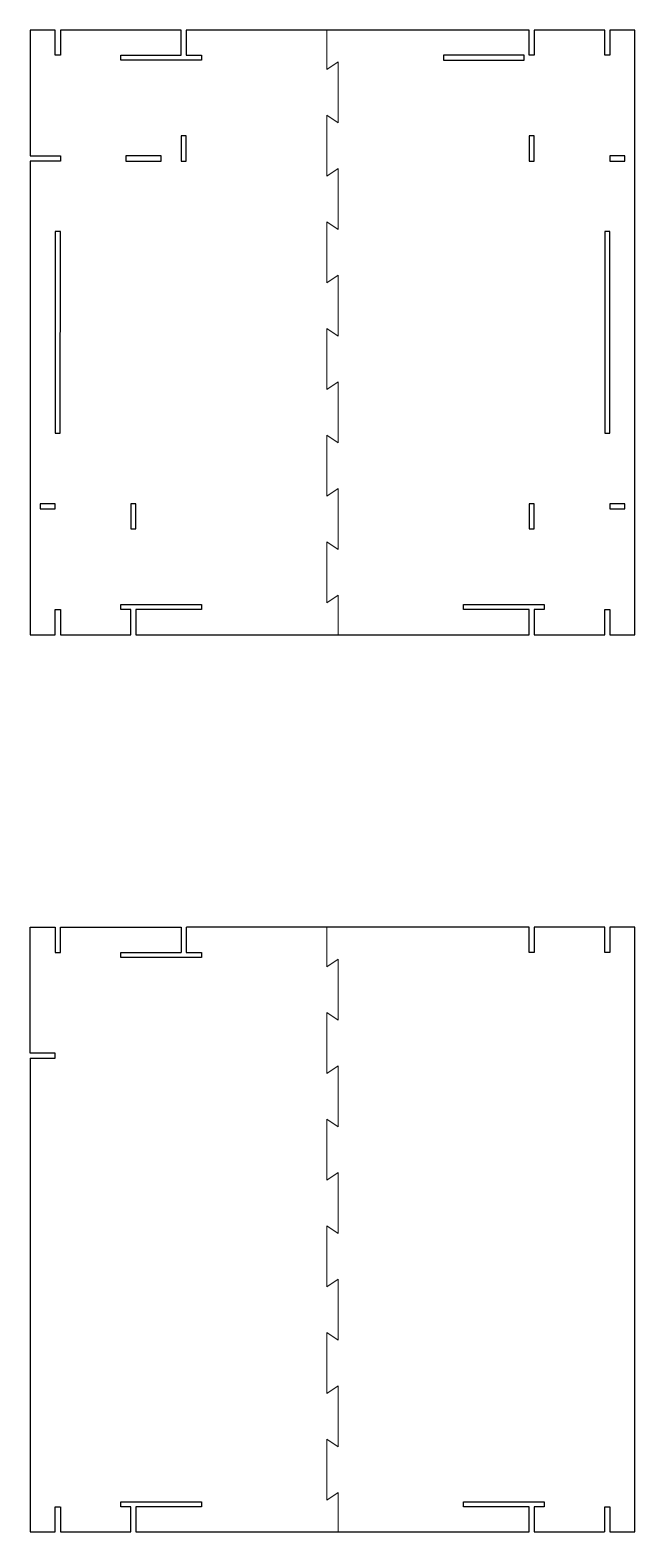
# Model space of a CAD drawing. Header units: millimetres. Extents: x 5785 to 6347, y 1723 to 3120.
import ezdxf

# ---------------------------------------------------------------- set-up
doc = ezdxf.new("R2010")
doc.units = ezdxf.units.MM
doc.layers.add('1', color=1, linetype='Continuous')
doc.layers.add('DEFAULT', color=7, linetype='Continuous', lineweight=0)

msp = doc.modelspace()

# ---------------------------------------------------------------- linework, layer by layer
for p, q in [((5784.8, 2168.6), (5784.8, 2285.8)), ((5784.8, 2285.8), (5808.3, 2285.8)), ((5808.3, 2285.8), (5808.3, 2262.3)), ((5813, 2262.3), (5813, 2285.8)), ((5813, 2285.8), (5925.5, 2285.8)), ((5925.5, 2285.8), (5925.5, 2262.3)), ((5930.1, 2285.8), (5930.1, 2262.4)), ((6248.9, 2285.8), (5930.2, 2285.8)), ((6248.9, 2262.4), (6248.9, 2285.8)), ((6319.2, 2285.8), (6253.6, 2285.8)), ((6253.6, 2285.8), (6253.6, 2262.4)), ((6319.2, 2262.4), (6319.2, 2285.8)), ((6323.9, 2285.8), (6323.9, 2262.4)), ((6347.3, 2285.8), (6324, 2285.8)), ((6347.3, 1723.3), (6347.3, 2285.8)), ((5808.3, 2262.3), (5813, 2262.3)), ((5869.2, 2257.7), (5869.2, 2262.3)), ((5869.2, 2262.3), (5925.5, 2262.3)), ((5944.2, 2257.7), (5869.2, 2257.7)), ((5930.1, 2262.3), (5944.2, 2262.3)), ((5944.2, 2262.3), (5944.2, 2257.7)), ((6253.6, 2262.3), (6248.9, 2262.3)), ((6323.9, 2262.3), (6319.2, 2262.3)), ((5808.3, 2168.6), (5784.8, 2168.6)), ((5808.3, 2163.9), (5808.3, 2168.6)), ((5784.8, 2163.9), (5784.8, 1723.3)), ((5784.8, 2163.9), (5808.3, 2163.9)), ((5808.3, 1723.3), (5808.3, 1746.7)), ((5808.3, 1746.7), (5812.9, 1746.7)), ((5813, 1746.7), (5813, 1723.3)), ((5869.2, 1746.7), (5869.2, 1751.4)), ((5869.2, 1751.4), (5944.2, 1751.4)), ((5878.6, 1746.7), (5869.2, 1746.7)), ((5878.6, 1723.3), (5878.6, 1746.7)), ((5883.3, 1746.7), (5883.3, 1723.3)), ((5944.2, 1746.7), (5883.3, 1746.7)), ((5944.2, 1751.4), (5944.2, 1746.7)), ((6188, 1746.7), (6188, 1751.4)), ((6188, 1751.4), (6263, 1751.4)), ((6248.9, 1746.7), (6188, 1746.7)), ((6248.9, 1723.3), (6248.9, 1746.7)), ((6263, 1746.7), (6253.6, 1746.7)), ((6253.6, 1746.7), (6253.6, 1723.3)), ((6263, 1751.4), (6263, 1746.7)), ((6319.2, 1723.3), (6319.2, 1746.7)), ((6319.2, 1746.7), (6323.9, 1746.7)), ((6323.9, 1746.7), (6323.9, 1723.3)), ((5784.9, 1723.3), (5808.2, 1723.3)), ((5813.1, 1723.3), (5878.6, 1723.3)), ((5883.3, 1723.3), (6248.9, 1723.3)), ((6253.6, 1723.3), (6319.1, 1723.3)), ((6323.9, 1723.3), (6347.3, 1723.3))]:
    msp.add_line(p, q)
at = {"layer": '1'}
for p, q in [((5784.8, 3120.5), (5784.8, 3003.3)), ((5808.3, 3120.5), (5784.8, 3120.5)), ((5808.3, 3097), (5808.3, 3120.5)), ((5813, 3120.5), (5813, 3097)), ((5925.5, 3120.5), (5813, 3120.5)), ((5925.5, 3097), (5925.5, 3120.5)), ((5930.1, 3120.5), (5930.1, 3097)), ((6248.9, 3120.5), (5930.1, 3120.5)), ((6248.9, 3097), (6248.9, 3120.5)), ((6253.6, 3120.5), (6253.6, 3097)), ((6319.2, 3120.5), (6253.6, 3120.5)), ((6319.2, 3097), (6319.2, 3120.5)), ((6323.9, 3120.5), (6323.9, 3097)), ((6347.3, 3120.5), (6323.9, 3120.5)), ((6347.3, 2558), (6347.3, 3120.5)), ((5813, 3097), (5808.3, 3097)), ((5869.2, 3097), (5925.5, 3097)), ((5869.2, 3092.3), (5869.2, 3097)), ((5944.2, 3092.3), (5869.2, 3092.3)), ((5930.1, 3097), (5944.2, 3097)), ((5944.2, 3097), (5944.2, 3092.3)), ((6169.2, 3097), (6169.2, 3092.3)), ((6244.2, 3097), (6169.2, 3097)), ((6169.2, 3092.3), (6244.2, 3092.3)), ((6244.2, 3092.3), (6244.2, 3097)), ((6253.6, 3097), (6248.9, 3097)), ((6323.9, 3097), (6319.2, 3097)), ((5925.5, 3022), (5925.5, 2998.6)), ((5930.1, 3022), (5925.5, 3022)), ((5930.1, 2998.6), (5930.1, 3022)), ((6248.9, 3022), (6248.9, 2998.6)), ((6253.6, 3022), (6248.9, 3022)), ((6253.6, 2998.6), (6253.6, 3022)), ((5784.8, 3003.3), (5808.3, 3003.3)), ((5813, 2998.6), (5784.8, 2998.6)), ((5784.8, 2998.6), (5784.8, 2558)), ((5808.3, 3003.3), (5813, 3003.3)), ((5813, 3003.3), (5813, 2998.6)), ((5873.9, 3003.3), (5874, 2998.6)), ((5906.7, 3003.3), (5873.9, 3003.3)), ((5874, 2998.6), (5906.7, 2998.6)), ((5906.7, 2998.6), (5906.7, 3003.3)), ((5925.5, 2998.6), (5930.1, 2998.6)), ((6248.9, 2998.6), (6253.6, 2998.6)), ((6323.9, 3003.3), (6323.9, 2998.6)), ((6338, 3003.3), (6323.9, 3003.3)), ((6323.9, 2998.6), (6338, 2998.6)), ((6338, 2998.6), (6338, 3003.3)), ((5813, 2933), (5808.3, 2933)), ((5808.3, 2933), (5808.3, 2745.5)), ((5812.9, 2745.5), (5813, 2933)), ((6319.2, 2933), (6319.2, 2745.5)), ((6323.9, 2933), (6319.2, 2933)), ((6323.9, 2745.5), (6323.9, 2933)), ((5808.3, 2745.5), (5812.9, 2745.5)), ((6319.2, 2745.5), (6323.9, 2745.5)), ((5794.2, 2679.8), (5794.2, 2675.2)), ((5808.3, 2679.8), (5794.2, 2679.8)), ((5794.2, 2675.2), (5808.3, 2675.2)), ((5808.3, 2675.2), (5808.3, 2679.8)), ((5878.6, 2679.8), (5878.6, 2656.4)), ((5883.3, 2679.8), (5878.6, 2679.8)), ((5883.3, 2656.4), (5883.3, 2679.8)), ((6248.9, 2679.8), (6248.9, 2656.4)), ((6253.6, 2679.8), (6248.9, 2679.8)), ((6253.6, 2656.4), (6253.6, 2679.8)), ((6323.9, 2679.8), (6323.9, 2675.2)), ((6338, 2679.8), (6323.9, 2679.8)), ((6323.9, 2675.2), (6338, 2675.2)), ((6338, 2675.2), (6338, 2679.8)), ((5878.6, 2656.4), (5883.3, 2656.4)), ((6248.9, 2656.4), (6253.6, 2656.4)), ((5869.2, 2586), (5944.2, 2586)), ((5869.2, 2581.4), (5869.2, 2586)), ((5944.2, 2586), (5944.2, 2581.4)), ((6187.9, 2586.1), (6263, 2586.1)), ((6187.9, 2581.4), (6187.9, 2586.1)), ((6263, 2586.1), (6263, 2581.4)), ((5808.3, 2581.4), (5813, 2581.4)), ((5808.3, 2558), (5808.3, 2581.4)), ((5813, 2581.4), (5813, 2558)), ((5878.6, 2581.4), (5869.2, 2581.4)), ((5878.6, 2558), (5878.6, 2581.4)), ((5883.3, 2581.4), (5883.3, 2558)), ((5944.2, 2581.4), (5883.3, 2581.4)), ((6248.9, 2581.4), (6187.9, 2581.4)), ((6248.9, 2558), (6248.9, 2581.4)), ((6253.6, 2581.4), (6253.6, 2558)), ((6263, 2581.4), (6253.6, 2581.4)), ((6319.2, 2581.3), (6323.9, 2581.3)), ((6319.2, 2558), (6319.2, 2581.3)), ((6323.9, 2581.3), (6323.9, 2558)), ((5784.8, 2558), (5808.3, 2558)), ((5813, 2558), (5878.6, 2558)), ((5883.3, 2558), (6248.9, 2558)), ((6253.6, 2558), (6319.2, 2558)), ((6323.9, 2558), (6347.3, 2558))]:
    msp.add_line(p, q, dxfattribs=at)
at = {"layer": 'DEFAULT'}
for p, q in [((6060.8, 3120.5), (6060.8, 3083.7)), ((6060.8, 3083.7), (6071.4, 3090.8)), ((6071.4, 3090.8), (6071.4, 3034.1)), ((6071.4, 3034.1), (6060.8, 3041.2)), ((6060.8, 3041.2), (6060.8, 2984.5)), ((6060.8, 2984.5), (6071.4, 2991.6)), ((6071.4, 2991.6), (6071.4, 2934.9)), ((6071.4, 2934.9), (6060.8, 2942)), ((6060.8, 2942), (6060.8, 2885.3)), ((6060.8, 2885.3), (6071.4, 2892.4)), ((6071.4, 2892.4), (6071.4, 2835.7)), ((6071.4, 2835.7), (6060.8, 2842.8)), ((6060.8, 2842.8), (6060.8, 2786.1)), ((6060.8, 2786.1), (6071.4, 2793.2)), ((6071.4, 2793.2), (6071.4, 2736.5)), ((6071.4, 2736.5), (6060.8, 2743.5)), ((6060.8, 2743.5), (6060.8, 2686.8)), ((6060.8, 2686.8), (6071.4, 2693.9)), ((6071.4, 2693.9), (6071.4, 2637.2)), ((6071.4, 2637.2), (6060.8, 2644.3)), ((6060.8, 2644.3), (6060.8, 2587.6)), ((6060.8, 2587.6), (6071.4, 2594.7)), ((6071.4, 2594.7), (6071.4, 2558)), ((6060.8, 2285.8), (6060.8, 2249.1)), ((6060.8, 2249.1), (6071.4, 2256.1)), ((6071.4, 2256.1), (6071.4, 2199.4)), ((6071.4, 2199.4), (6060.8, 2206.5)), ((6060.8, 2206.5), (6060.8, 2149.8)), ((6060.8, 2149.8), (6071.4, 2156.9)), ((6071.4, 2156.9), (6071.4, 2100.2)), ((6071.4, 2100.2), (6060.8, 2107.3)), ((6060.8, 2107.3), (6060.8, 2050.6)), ((6060.8, 2050.6), (6071.4, 2057.7)), ((6071.4, 2057.7), (6071.4, 2001)), ((6071.4, 2001), (6060.8, 2008.1)), ((6060.8, 2008.1), (6060.8, 1951.4)), ((6060.8, 1951.4), (6071.4, 1958.5)), ((6071.4, 1958.5), (6071.4, 1901.8)), ((6071.4, 1901.8), (6060.8, 1908.9)), ((6060.8, 1908.9), (6060.8, 1852.2)), ((6060.8, 1852.2), (6071.4, 1859.2)), ((6071.4, 1859.2), (6071.4, 1802.5)), ((6071.4, 1802.5), (6060.8, 1809.6)), ((6060.8, 1809.6), (6060.8, 1752.9)), ((6060.8, 1752.9), (6071.4, 1760)), ((6071.4, 1760), (6071.4, 1723.3))]:
    msp.add_line(p, q, dxfattribs=at)

doc.saveas('drawing.dxf')
